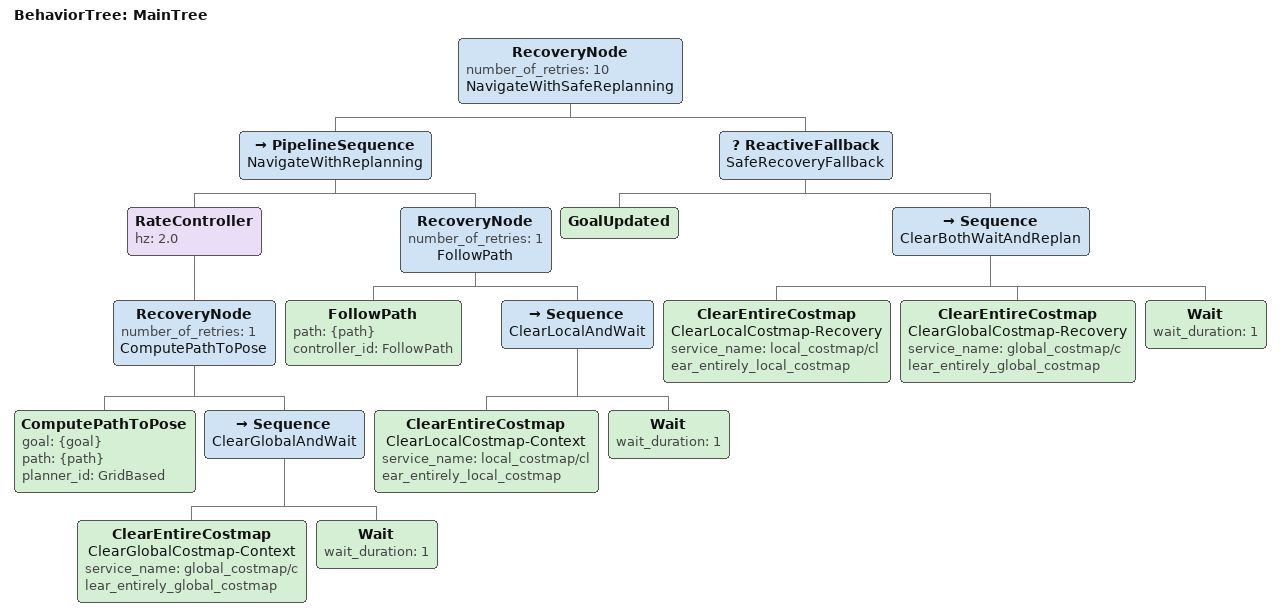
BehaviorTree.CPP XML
<root main_tree_to_execute="MainTree">
  <BehaviorTree ID="MainTree">
    <RecoveryNode number_of_retries="10" name="NavigateWithSafeReplanning">
      <PipelineSequence name="NavigateWithReplanning">
        <RateController hz="2.0">
          <RecoveryNode number_of_retries="1" name="ComputePathToPose">
            <ComputePathToPose goal="{goal}" path="{path}" planner_id="GridBased"/>
            <Sequence name="ClearGlobalAndWait">
              <ClearEntireCostmap
                name="ClearGlobalCostmap-Context"
                service_name="global_costmap/clear_entirely_global_costmap"/>
              <Wait wait_duration="1"/>
            </Sequence>
          </RecoveryNode>
        </RateController>

        <RecoveryNode number_of_retries="1" name="FollowPath">
          <FollowPath path="{path}" controller_id="FollowPath"/>
          <Sequence name="ClearLocalAndWait">
            <ClearEntireCostmap
              name="ClearLocalCostmap-Context"
              service_name="local_costmap/clear_entirely_local_costmap"/>
            <Wait wait_duration="1"/>
          </Sequence>
        </RecoveryNode>
      </PipelineSequence>

      <ReactiveFallback name="SafeRecoveryFallback">
        <GoalUpdated/>
        <Sequence name="ClearBothWaitAndReplan">
          <ClearEntireCostmap
            name="ClearLocalCostmap-Recovery"
            service_name="local_costmap/clear_entirely_local_costmap"/>
          <ClearEntireCostmap
            name="ClearGlobalCostmap-Recovery"
            service_name="global_costmap/clear_entirely_global_costmap"/>
          <Wait wait_duration="1"/>
        </Sequence>
      </ReactiveFallback>
    </RecoveryNode>
  </BehaviorTree>
</root>
